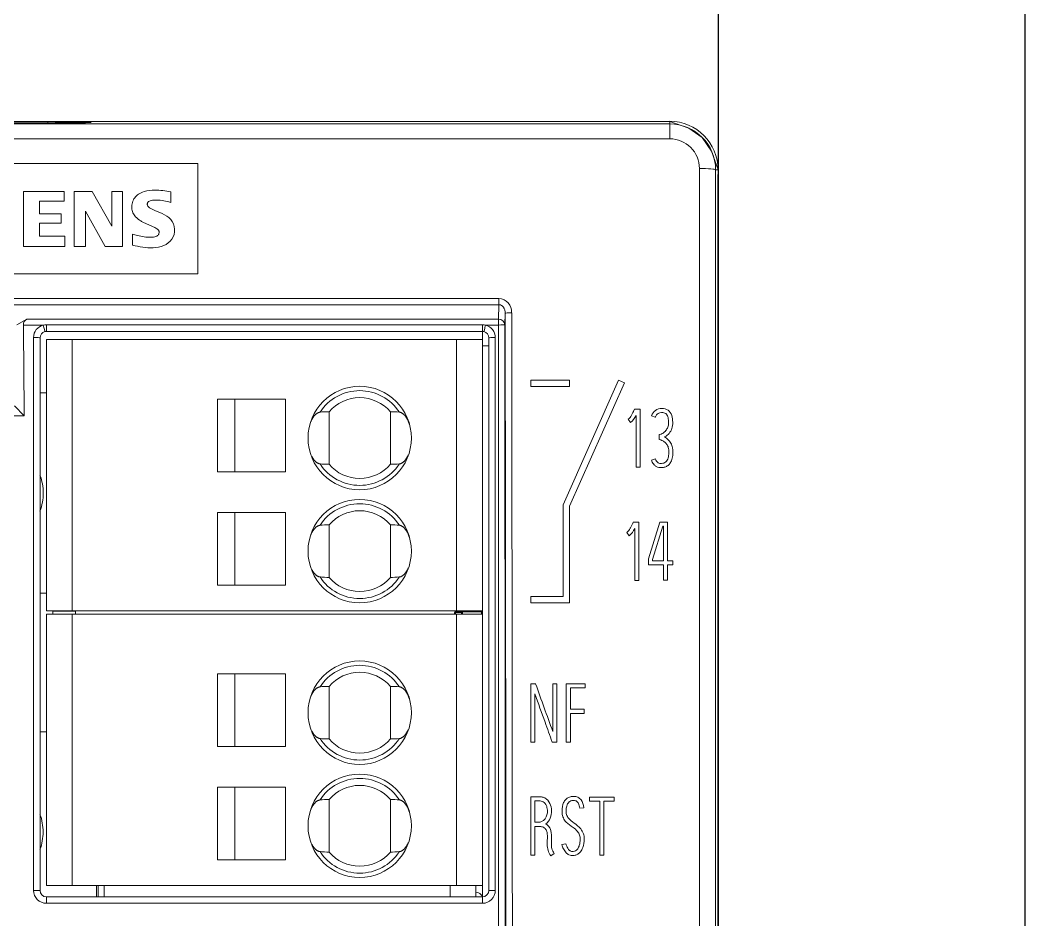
# Model space of a CAD drawing. Header units: millimetres. Extents: x 41350 to 54029, y 25852 to 34717.
# Drawn here: x 47242.28 to 47273.4, y 32970.82 to 32998.66 of the extents above; entities that cross this region are included whole.
import ezdxf

# ---------------------------------------------------------------- set-up
doc = ezdxf.new("R2010")
doc.units = ezdxf.units.MM
doc.set_wipeout_variables(frame=1)
doc.layers.add('! NO PLOT !', color=7, linetype='Continuous', true_color=0xff75dd, plot=False)
doc.layers.add('000-PI-Oprema', color=30, linetype='Continuous', lineweight=5)
doc.layers.add('002-PI-Kabelska kanalica', color=150, linetype='Continuous')

# ---------------------------------------------------------------- blocks, each defined once
blk = doc.blocks.new('*U417')
at = {"layer": '002-PI-Kabelska kanalica'}
blk.add_line((40, -100), (40, 1140), dxfattribs=at)
blk = doc.blocks.new('6EP4438-7EB00-3DX0')
at = {"layer": '000-PI-Oprema'}
for p, q in [((-21.003, 67.5), (21, 67.5)), ((20.794, 67.5), (-20.794, 67.5)), ((-8.297, 67.42), (21, 67.42)), ((2.729, 67.458), (-2.729, 67.458)), ((-1.741, 67.492), (1.741, 67.492)), ((1.741, 67.458), (1.741, 67.492)), ((1.991, 67.49), (1.968, 67.458)), ((1.991, 67.49), (2.978, 67.473)), ((3.082, 67.469), (3.081, 67.464)), ((21.002, 67.5), (20.794, 67.5)), ((21, 67.5), (21.592, 67.291)), ((21, 67.42), (21, 67.5)), ((21, 66.962), (21, 67.42)), ((21.592, 67.291), (22.004, 67.004)), ((21, 66.962), (-8.292, 66.962)), ((22.004, 67.004), (22.296, 66.581)), ((22.296, 66.581), (22.5, 66)), ((-6.392, 66.195), (6.391, 66.195)), ((6.391, 66.195), (6.391, 62.784)), ((21.921, -66.04), (21.921, 66.04)), ((22.5, 66), (22.421, 66)), ((22.5, 66), (22.5, -66)), ((22.5, -65.785), (22.5, 65.785)), ((0.988, 65.333), (0.988, 63.628)), ((2.251, 65.333), (0.988, 65.333)), ((2.251, 65.026), (2.251, 65.333)), ((2.558, 65.333), (2.558, 63.628)), ((3.112, 65.333), (2.558, 65.333)), ((3.726, 64.26), (3.112, 65.333)), ((3.726, 65.333), (3.726, 64.26)), ((4.055, 65.333), (3.726, 65.333)), ((4.055, 63.628), (4.055, 65.333)), ((5.548, 64.987), (5.548, 65.316)), ((1.484, 65.026), (2.251, 65.026)), ((1.484, 64.643), (1.484, 65.026)), ((2.156, 64.643), (1.484, 64.643)), ((2.156, 64.354), (2.156, 64.643)), ((2.904, 64.716), (3.518, 63.628)), ((2.904, 63.628), (2.904, 64.716)), ((1.484, 64.354), (2.156, 64.354)), ((1.484, 63.949), (1.484, 64.354)), ((4.709, 64.373), (5.052, 64.219)), ((2.273, 63.949), (1.484, 63.949)), ((2.273, 63.628), (2.273, 63.949)), ((4.362, 64.011), (4.362, 63.664)), ((0.988, 63.628), (2.273, 63.628)), ((2.558, 63.628), (2.904, 63.628)), ((3.518, 63.628), (4.055, 63.628)), ((6.391, 62.784), (-6.392, 62.784)), ((-8.186, 62.016), (15.709, 62.016)), ((15.709, 62.016), (15.709, 61.827)), ((15.709, 61.827), (-8.186, 61.827)), ((15.695, 61.38), (15.709, 61.827)), ((0.782, 61.204), (1.093, 61.38)), ((1.093, 61.38), (15.695, 61.38)), ((15.695, 61.38), (15.695, 61.197)), ((15.906, 61.562), (15.895, 61.207)), ((1.602, 61.197), (0.986, 61.197)), ((1.7, 61), (1.651, 60.994)), ((1.7, 61.203), (15.2, 61.203)), ((1.7, 61), (1.7, 61.203)), ((1.7, 61), (15.2, 61)), ((15.2, 61), (1.7, 61)), ((15.2, 61), (15.2, 61.203)), ((15.2, 60.75), (15.2, 61)), ((15.249, 60.994), (15.2, 61)), ((15.695, 61.197), (15.298, 61.197)), ((1.3, 43.701), (1.3, 60.809)), ((1.5, 60.8), (1.5, 43.7)), ((2.5, 60.75), (1.7, 60.75)), ((1.7, 60.75), (1.7, 52.35)), ((2.2, 60.75), (2.293, 60.75)), ((2.2, 60.75), (2.293, 60.75)), ((2.5, 60.75), (2.5, 52.35)), ((14.4, 60.75), (2.5, 60.75)), ((14.4, 60.75), (14.4, 52.35)), ((14.4, 60.75), (15.2, 60.75)), ((14.407, 60.75), (14.5, 60.75)), ((14.807, 60.75), (14.9, 60.75)), ((15.2, 52.35), (15.2, 60.75)), ((15.4, 43.7), (15.4, 60.8)), ((15.6, 60.809), (15.6, 43.701)), ((15.2, 60.55), (15.4, 60.55)), ((17.9, 59.495), (16.7, 59.495)), ((16.7, 59.495), (16.7, 59.295)), ((19.417, 59.495), (17.7, 55.637)), ((17.9, 59.295), (17.9, 59.495)), ((19.6, 59.413), (19.417, 59.495)), ((16.7, 59.295), (17.9, 59.295)), ((17.9, 55.595), (19.6, 59.413)), ((1.7, 59.095), (1.5, 59.095)), ((7, 56.65), (7, 58.9)), ((9.1, 58.9), (7, 58.9)), ((7, 58.9), (7.53, 58.9)), ((7.53, 58.9), (9.1, 58.9)), ((7.53, 58.9), (7.53, 56.65)), ((9.1, 58.9), (9.1, 56.65)), ((1.012, 58.39), (0.71, 58.695)), ((10.45, 56.888), (10.45, 58.512)), ((12.35, 58.512), (12.35, 56.888)), ((19.895, 58.56), (19.912, 58.597)), ((19.912, 58.597), (20.084, 58.597)), ((20.084, 58.597), (20.084, 56.795)), ((1.012, 58.39), (-5.31, 58.39)), ((19.785, 58.177), (19.713, 58.281)), ((19.957, 56.795), (19.957, 58.396)), ((20.555, 58.341), (20.438, 58.386)), ((20.674, 57.808), (20.722, 57.821)), ((20.674, 57.652), (20.674, 57.808)), ((20.722, 57.639), (20.674, 57.652)), ((20.849, 57.736), (20.836, 57.728)), ((20.836, 57.728), (20.849, 57.736)), ((20.436, 57.014), (20.557, 57.054)), ((9.1, 56.65), (7, 56.65)), ((20.084, 56.795), (19.957, 56.795)), ((7, 55.4), (7.53, 55.4)), ((7, 53.15), (7, 55.4)), ((9.1, 55.4), (7, 55.4)), ((7.53, 55.4), (7.53, 53.15)), ((7.53, 55.4), (9.1, 55.4)), ((9.1, 55.4), (9.1, 53.15)), ((17.7, 55.637), (17.7, 52.795)), ((17.9, 52.595), (17.9, 55.595)), ((19.855, 55.06), (19.872, 55.097)), ((19.872, 55.097), (20.044, 55.097)), ((20.044, 55.097), (20.044, 53.295)), ((20.34, 53.957), (20.692, 55.095)), ((20.692, 55.095), (20.936, 55.095)), ((20.936, 55.095), (20.936, 53.902)), ((10.45, 53.388), (10.45, 55.012)), ((12.35, 55.012), (12.35, 53.388)), ((19.745, 54.677), (19.673, 54.781)), ((19.917, 53.295), (19.917, 54.896)), ((20.786, 54.968), (20.467, 53.94)), ((20.808, 54.968), (20.786, 54.968)), ((20.808, 53.902), (20.808, 54.968)), ((20.34, 53.776), (20.34, 53.957)), ((20.467, 53.94), (20.467, 53.902)), ((20.467, 53.902), (20.808, 53.902)), ((20.936, 53.902), (21.1, 53.902)), ((21.1, 53.902), (21.1, 53.776)), ((20.809, 53.776), (20.34, 53.776)), ((20.809, 53.297), (20.809, 53.776)), ((20.936, 53.776), (20.936, 53.297)), ((21.1, 53.776), (20.936, 53.776)), ((20.044, 53.295), (19.917, 53.295)), ((20.936, 53.297), (20.809, 53.297)), ((9.1, 53.15), (7, 53.15)), ((1.7, 52.895), (1.5, 52.895)), ((1.7, 52.895), (1.5, 52.895)), ((17.7, 52.795), (16.7, 52.795)), ((16.7, 52.795), (16.7, 52.595)), ((16.7, 52.595), (17.9, 52.595)), ((2.5, 52.35), (1.7, 52.35)), ((1.7, 52.35), (2.5, 52.35)), ((1.9, 52.35), (1.9, 52.345)), ((1.9, 52.345), (1.9, 52.25)), ((2.6, 52.345), (1.9, 52.345)), ((2.6, 52.345), (1.9, 52.345)), ((2.2, 52.35), (3.2, 52.35)), ((2.2, 52.35), (3.2, 52.35)), ((2.5, 52.35), (14.4, 52.35)), ((14.4, 52.35), (2.5, 52.35)), ((2.6, 52.35), (2.6, 52.345)), ((2.6, 52.345), (2.6, 52.25)), ((5.298, 52.35), (3.798, 52.35)), ((5.298, 52.35), (3.798, 52.35)), ((5.674, 52.35), (4.174, 52.35)), ((8.05, 52.35), (9.05, 52.35)), ((13.5, 52.35), (14.5, 52.35)), ((13.5, 52.35), (14.5, 52.35)), ((13.9, 52.35), (14.9, 52.35)), ((14.34, 52.25), (14.34, 52.296)), ((14.34, 52.296), (14.37, 52.296)), ((14.37, 52.326), (14.55, 52.326)), ((14.37, 52.326), (14.37, 52.296)), ((14.55, 52.296), (14.37, 52.296)), ((14.37, 52.296), (14.37, 52.25)), ((14.4, 52.35), (15.2, 52.35)), ((15.2, 52.35), (14.4, 52.35)), ((14.55, 52.25), (14.55, 52.321)), ((14.55, 52.321), (14.58, 52.321)), ((14.58, 52.35), (14.58, 52.321)), ((15.17, 52.321), (14.58, 52.321)), ((14.58, 52.321), (14.58, 52.25)), ((15.17, 52.35), (15.17, 52.321)), ((15.17, 52.25), (15.17, 52.321)), ((15.2, 52.321), (15.17, 52.321)), ((15.2, 52.25), (15.2, 52.35)), ((2.5, 52.25), (1.7, 52.25)), ((1.7, 52.25), (1.7, 43.85)), ((2.2, 52.25), (2.307, 52.25)), ((2.2, 52.25), (2.293, 52.25)), ((2.5, 52.25), (2.5, 43.85)), ((14.4, 52.25), (2.5, 52.25)), ((14.4, 52.25), (14.4, 43.85)), ((14.4, 52.25), (15.2, 52.25)), ((14.407, 52.25), (14.5, 52.25)), ((14.772, 52.25), (14.9, 52.25)), ((15.2, 43.85), (15.2, 52.25)), ((7, 48.15), (7, 50.4)), ((9.1, 50.4), (7, 50.4)), ((7, 50.4), (7.53, 50.4)), ((7.53, 50.4), (9.1, 50.4)), ((7.53, 50.4), (7.53, 48.15)), ((9.1, 50.4), (9.1, 48.15)), ((10.45, 48.388), (10.45, 50.012)), ((12.35, 50.012), (12.35, 48.388)), ((16.7, 50.092), (16.85, 50.092)), ((16.7, 48.292), (16.7, 50.092)), ((17.38, 50.092), (17.507, 50.092)), ((17.38, 48.618), (17.38, 50.092)), ((17.507, 50.092), (17.507, 48.292)), ((17.798, 50.092), (18.383, 50.092)), ((17.798, 48.292), (17.798, 50.092)), ((17.925, 49.965), (17.925, 49.306)), ((18.383, 49.965), (17.925, 49.965)), ((18.383, 50.092), (18.383, 49.965)), ((16.827, 49.779), (16.827, 48.292)), ((17.925, 49.306), (18.356, 49.306)), ((17.925, 49.179), (17.925, 48.292)), ((18.356, 49.179), (17.925, 49.179)), ((18.356, 49.306), (18.356, 49.179)), ((1.7, 48.61), (1.5, 48.61)), ((16.827, 48.292), (16.7, 48.292)), ((17.507, 48.292), (17.362, 48.292)), ((17.925, 48.292), (17.798, 48.292)), ((9.1, 48.15), (7, 48.15)), ((7, 46.9), (7.53, 46.9)), ((7, 44.65), (7, 46.9)), ((9.1, 46.9), (7, 46.9)), ((7.53, 46.9), (7.53, 44.65)), ((7.53, 46.9), (9.1, 46.9)), ((9.1, 46.9), (9.1, 44.65)), ((10.45, 44.888), (10.45, 46.512)), ((12.35, 46.512), (12.35, 44.888)), ((16.7, 44.795), (16.7, 46.595)), ((16.827, 46.468), (16.827, 45.808)), ((18.52, 46.463), (18.52, 46.59)), ((18.52, 46.59), (19.285, 46.59)), ((18.834, 46.463), (18.52, 46.463)), ((18.834, 44.79), (18.834, 46.463)), ((18.961, 46.463), (18.961, 44.79)), ((19.285, 46.463), (18.961, 46.463)), ((19.285, 46.59), (19.285, 46.463)), ((18.336, 46.259), (18.212, 46.249)), ((16.827, 45.681), (16.827, 44.795)), ((17.664, 45.116), (17.788, 45.143)), ((17.422, 44.847), (17.318, 44.775)), ((9.1, 44.65), (7, 44.65)), ((16.827, 44.795), (16.7, 44.795)), ((18.961, 44.79), (18.834, 44.79)), ((2.5, 43.85), (1.7, 43.85)), ((1.7, 43.85), (2.5, 43.85)), ((2.2, 43.85), (3.2, 43.85)), ((2.2, 43.85), (3.2, 43.85)), ((2.5, 43.85), (14.4, 43.85)), ((14.4, 43.85), (2.5, 43.85)), ((3.25, 43.5), (3.25, 43.85)), ((3.3, 43.85), (3.3, 43.5)), ((3.483, 43.5), (3.483, 43.85)), ((5.298, 43.85), (3.798, 43.85)), ((5.298, 43.85), (3.798, 43.85)), ((5.674, 43.85), (4.174, 43.85)), ((8.05, 43.85), (9.05, 43.85)), ((13.5, 43.85), (14.5, 43.85)), ((13.5, 43.85), (14.5, 43.85)), ((13.9, 43.85), (14.9, 43.85)), ((14.2, 43.5), (14.2, 43.85)), ((14.4, 43.85), (15.2, 43.85)), ((15.2, 43.85), (14.4, 43.85)), ((14.997, 43.85), (14.997, 43.5)), ((14.997, 43.649), (15.077, 43.624)), ((15.2, 43.5), (15.2, 43.85)), ((1.7, 43.5), (15.2, 43.5)), ((1.7, 43.301), (1.7, 43.5)), ((15.2, 43.301), (1.7, 43.301)), ((15.2, 43.301), (15.2, 43.5))]:
    blk.add_line(p, q, dxfattribs=at)
for centre in [(11.4, 57.7), (11.4, 54.2), (11.4, 49.2), (11.4, 45.7)]:
    blk.add_circle(centre, 1.6, dxfattribs=at)
for centre, radius, start, end in [((1.757, 52.359), 15.133, 89.1137, 90.0577), ((2.819, 72.511), 5.054, 268.9777, 272.9784), ((2.993, 66.599), 0.874, 84.1964, 90.9759), ((20.999, 65.998), 1.422, 0.083, 89.9472), ((20.981, 65.991), 1.519, 0.3432, 89.1867), ((20.999, 66.04), 0.922, 0.0488, 89.9169), ((21.65, 65.972), 0.851, 351.2227, 1.8841), ((5.042, 62.981), 2.389, 77.773, 89.7644), ((15.686, 61.597), 0.42, 357.3728, 86.9821), ((1.195, 61.198), 0.209, 119.3548, 180.1251), ((-45766.805, -0.007), 45782.953, 359.9704511, 0.0770711), ((-2007.367, 41.035), 2008.454, 0.4951, 0.575184), ((1.7, 60.809), 0.4, 104.1592, 180.009), ((1.7, 60.8), 0.2, 104.142, 180), ((1.699, 60.421), 0.782, 89.9617, 97.1364), ((15.201, 60.421), 0.782, 82.8636, 90.0383), ((15.2, 60.8), 0.2, 0, 75.858), ((15.2, 60.809), 0.4, 359.991, 75.8408), ((11.4, 57.7), 1.6, 0, 180), ((11.4, 57.7), 1.466, 33.0928, 146.9072), ((11.4, 57.7), 1.25, 40.5358, 139.4642), ((19.074, 58.874), 0.878, 333.838, 339.0819), ((20.78, 58.271), 0.361, 128.0795, 161.4078), ((20.747, 58.285), 0.33, 89.1443, 125.0612), ((19.42, 58.634), 0.459, 309.7141, 330.1151), ((19.31, 58.726), 0.727, 310.8678, 332.9611), ((18.98, 58.923), 0.985, 328.3187, 333.7037), ((20.625, 58.148), 0.469, 298.5668, 340.5144), ((20.749, 57.098), 0.197, 192.8389, 236.0595), ((11.4, 57.7), 1.466, 213.0928, 326.9072), ((11.4, 57.7), 1.25, 220.5358, 319.4642), ((0, 55.995), 1.6, 0, 20.3648), ((0, 55.995), 1.6, 0, 20.3648), ((0, 55.995), 1.6, 339.6352, 0), ((11.4, 54.2), 1.6, 0, 180), ((11.4, 54.2), 1.466, 33.0928, 146.9072), ((11.4, 54.2), 1.25, 40.5358, 139.4642), ((19.38, 55.134), 0.459, 309.7141, 330.1151), ((19.322, 55.185), 0.662, 309.7725, 334.0564), ((18.939, 55.423), 0.985, 328.3187, 333.7037), ((19.034, 55.374), 0.878, 333.8379, 339.082), ((11.4, 54.2), 1.466, 213.0928, 326.9072), ((11.4, 54.2), 1.25, 220.5358, 319.4642), ((14.37, 52.296), 0.03, 90, 180), ((14.58, 52.321), 0.03, 100.7839, 180), ((15.17, 52.321), 0.03, 0, 79.2161), ((11.4, 49.2), 1.6, 0, 180), ((11.4, 49.2), 1.466, 33.0928, 146.9072), ((11.4, 49.2), 1.25, 40.5358, 139.4642), ((174.544, 105.986), 167.308, 199.5166, 200.05304), ((97.147, 78.188), 85.196, 199.47892, 200.10185), ((78.309, 70.618), 64.907, 199.54169, 200.11863), ((11.4, 49.2), 1.466, 213.0928, 326.9072), ((11.4, 49.2), 1.25, 220.5358, 319.4642), ((11.4, 45.7), 1.6, 0, 180), ((11.4, 45.7), 1.466, 33.0928, 146.9072), ((11.4, 45.7), 1.25, 40.5358, 139.4642), ((-0.005, 45.51), 1.6, 0, 19.8438), ((-0.005, 45.51), 1.6, 0, 19.8438), ((17.036, 45.503), 0.282, 17.164, 63.6723), ((18.412, 46.393), 0.714, 219.9302, 238.3516), ((-0.005, 45.51), 1.6, 340.1562, 0), ((16.82, 45.409), 0.517, 6.8831, 20.081), ((18.247, 45.245), 0.47, 192.5528, 211.0501), ((11.4, 45.7), 1.466, 213.0928, 326.9072), ((11.4, 45.7), 1.25, 220.5358, 319.4642), ((18.081, 45.145), 0.277, 211.0389, 229.761), ((1.7, 43.701), 0.4, 179.9865, 269.9865), ((1.7, 43.7), 0.2, 180, 270), ((15.025, 43.457), 0.175, 14.238, 72.7367), ((15.2, 43.701), 0.4, 270.0135, 0.0135), ((15.2, 43.7), 0.2, 270, 360)]:
    blk.add_arc(centre, radius, start, end, dxfattribs=at)
for centre, major_axis, ratio, start_param, end_param in [((21.921, 65.999), (0.5, 0), 0.082551, 0.017513, 1.570796), ((15.695, 61.207), (-0.2, 0.006), 0.865926, 3.176493, 4.738563), ((16.106, 61.562), (-0.2, 0), 0.076972, 4.712285, 6.26568), ((1.987, 0), (0, -799.8), 0.017455, 1.541269, 1.647844), ((1.602, 61.188), (0.049, -0.194), 0.011634, 0, 1.616938), ((15.298, 61.188), (0.049, 0.194), 0.011634, 1.524655, 3.141593), ((15.695, 61.207), (0.2, 0), 0.047567, 4.712349, 6.265712), ((8.288, 41), (0, 424.61), 0.017463, 4.712389, 4.759974), ((8.488, 41), (0, 424.81), 0.017455, 4.712389, 4.759974), ((1.3, 60.8), (0.2, 0), 0.046653, 0, 1.570796), ((15.6, 60.8), (0.2, 0), 0.046653, 1.570796, 3.141593), ((10.398, 57.7), (1.29, 0), 0.630164, 1.530623, 1.74718), ((12.402, 57.7), (1.29, 0), 0.630164, 1.394413, 1.61097), ((10.398, 57.7), (-1.29, 0), 0.630164, 1.394413, 1.61097), ((12.402, 57.7), (-1.29, 0), 0.630164, 1.530622, 1.747179), ((10.398, 54.2), (1.29, 0), 0.630164, 1.530623, 1.74718), ((12.402, 54.2), (1.29, 0), 0.630164, 1.394413, 1.61097), ((10.398, 54.2), (-1.29, 0), 0.630164, 1.394413, 1.61097), ((12.402, 54.2), (-1.29, 0), 0.630164, 1.530622, 1.747179), ((10.398, 49.2), (1.29, 0), 0.630164, 1.530623, 1.74718), ((12.402, 49.2), (1.29, 0), 0.630164, 1.394413, 1.61097), ((10.398, 49.2), (-1.29, 0), 0.630164, 1.394413, 1.61097), ((12.402, 49.2), (-1.29, 0), 0.630164, 1.530622, 1.747179), ((10.398, 45.7), (1.29, 0), 0.630164, 1.530623, 1.74718), ((12.402, 45.7), (1.29, 0), 0.630164, 1.394413, 1.61097), ((10.398, 45.7), (-1.29, 0), 0.630164, 1.394413, 1.61097), ((12.402, 45.7), (-1.29, 0), 0.630164, 1.530622, 1.747179), ((1.3, 43.7), (0.2, 0), 0.006362, 0, 1.570796), ((15.6, 43.7), (0.2, 0), 0.006362, 1.570796, 3.141593)]:
    blk.add_ellipse(centre, major_axis=major_axis, ratio=ratio, start_param=start_param, end_param=end_param, dxfattribs=at)
for points, knots in [([(22.421, 66), (22.421, 60.511), (22.421, 55.018), (22.421, 44.024), (22.421, 38.523), (22.421, 22.017), (22.421, 11.01), (22.421, -5.508), (22.421, -11.016), (22.421, -22.028), (22.421, -27.531), (22.421, -44.032), (22.421, -55.021), (22.421, -66)], [0, 0, 0, 0, 0.125, 0.125, 0.25, 0.25, 0.5, 0.5, 0.625, 0.625, 0.75, 0.75, 1, 1, 1, 1]), ([(5.052, 65.37), (4.941, 65.37), (4.829, 65.359), (4.723, 65.326), (4.662, 65.308), (4.603, 65.281), (4.55, 65.246), (4.506, 65.216), (4.465, 65.179), (4.433, 65.137), (4.401, 65.094), (4.376, 65.045), (4.362, 64.993), (4.346, 64.936), (4.34, 64.876), (4.345, 64.817), (4.348, 64.768), (4.359, 64.719), (4.379, 64.673), (4.398, 64.628), (4.426, 64.586), (4.459, 64.549), (4.506, 64.496), (4.564, 64.453), (4.625, 64.417), (4.652, 64.401), (4.68, 64.386), (4.709, 64.373)], [0, 0, 0, 0, 0.204453, 0.204453, 0.204453, 0.322183, 0.322183, 0.322183, 0.420386, 0.420386, 0.420386, 0.519461, 0.519461, 0.519461, 0.628831, 0.628831, 0.628831, 0.719927, 0.719927, 0.719927, 0.810963, 0.810963, 0.810963, 0.942233, 0.942233, 0.942233, 1, 1, 1, 1]), ([(4.975, 64.778), (4.944, 64.793), (4.914, 64.809), (4.888, 64.829), (4.874, 64.84), (4.86, 64.851), (4.849, 64.865), (4.841, 64.875), (4.833, 64.886), (4.829, 64.898), (4.825, 64.908), (4.822, 64.919), (4.822, 64.929), (4.821, 64.94), (4.823, 64.95), (4.825, 64.961), (4.828, 64.972), (4.834, 64.983), (4.841, 64.993), (4.847, 65.002), (4.855, 65.009), (4.864, 65.015), (4.878, 65.026), (4.896, 65.034), (4.913, 65.04), (4.96, 65.057), (5.01, 65.061), (5.06, 65.063), (5.205, 65.067), (5.354, 65.05), (5.492, 65.006), (5.511, 65), (5.529, 64.993), (5.548, 64.987)], [0, 0, 0, 0, 0.098206, 0.098206, 0.098206, 0.14875, 0.14875, 0.14875, 0.18706, 0.18706, 0.18706, 0.218013, 0.218013, 0.218013, 0.248693, 0.248693, 0.248693, 0.284027, 0.284027, 0.284027, 0.31457, 0.31457, 0.31457, 0.368267, 0.368267, 0.368267, 0.513674, 0.513674, 0.513674, 0.943268, 0.943268, 0.943268, 1, 1, 1, 1]), ([(4.362, 63.664), (4.575, 63.624), (4.788, 63.578), (5.226, 63.6), (5.458, 63.673), (5.707, 64.036), (5.692, 64.299), (5.401, 64.628), (5.176, 64.69), (4.975, 64.778)], [0, 0, 0, 0, 0.25, 0.25, 0.5, 0.5, 0.75, 0.75, 1, 1, 1, 1]), ([(5.052, 64.219), (5.074, 64.206), (5.096, 64.193), (5.117, 64.179), (5.132, 64.169), (5.146, 64.16), (5.159, 64.148), (5.166, 64.141), (5.172, 64.133), (5.176, 64.124), (5.182, 64.113), (5.184, 64.1), (5.186, 64.088), (5.188, 64.069), (5.188, 64.049), (5.183, 64.03), (5.179, 64.017), (5.174, 64.005), (5.167, 63.995), (5.159, 63.984), (5.15, 63.975), (5.14, 63.967), (5.124, 63.954), (5.106, 63.945), (5.087, 63.938), (5.041, 63.921), (4.991, 63.915), (4.942, 63.913), (4.8, 63.907), (4.657, 63.938), (4.519, 63.971), (4.466, 63.983), (4.414, 63.997), (4.362, 64.011)], [0, 0, 0, 0, 0.066844, 0.066844, 0.066844, 0.112254, 0.112254, 0.112254, 0.13843, 0.13843, 0.13843, 0.171024, 0.171024, 0.171024, 0.222843, 0.222843, 0.222843, 0.256956, 0.256956, 0.256956, 0.290957, 0.290957, 0.290957, 0.343934, 0.343934, 0.343934, 0.47405, 0.47405, 0.47405, 0.855731, 0.855731, 0.855731, 1, 1, 1, 1]), ([(15.906, 61.562), (15.905, 61.581), (15.904, 61.616), (15.892, 61.664), (15.877, 61.703), (15.855, 61.745), (15.819, 61.787), (15.766, 61.821), (15.727, 61.825), (15.709, 61.827)], [0, 0, 0, 0, 0.157316, 0.293167, 0.407652, 0.500948, 0.687564, 0.851342, 1, 1, 1, 1]), ([(10.172, 58.5), (10.165, 58.5), (10.158, 58.499), (10.144, 58.495), (10.138, 58.494), (10.124, 58.489), (10.117, 58.486), (10.104, 58.48), (10.097, 58.477), (10.084, 58.469), (10.078, 58.465), (10.065, 58.456), (10.059, 58.452), (10.046, 58.442), (10.04, 58.436), (10.028, 58.425), (10.022, 58.419), (10.004, 58.401), (9.993, 58.388), (9.971, 58.359), (9.961, 58.344), (9.941, 58.311), (9.931, 58.294), (9.913, 58.26), (9.905, 58.241), (9.893, 58.214), (9.89, 58.206), (9.886, 58.197)], [0, 0, 0, 0, 0.0311275, 0.0311275, 0.0623314, 0.0623314, 0.0936414, 0.0936414, 0.1250091, 0.1250091, 0.1563725, 0.1563725, 0.1876605, 0.1876605, 0.2188037, 0.2188037, 0.2499588, 0.2499588, 0.3125389, 0.3125389, 0.3752695, 0.3752695, 0.4377972, 0.4377972, 0.5000853, 0.5000853, 0.5279436, 0.5279436, 0.5279436, 0.5279436]), ([(12.945, 58.107), (12.939, 58.126), (12.933, 58.146), (12.919, 58.184), (12.911, 58.204), (12.895, 58.241), (12.887, 58.26), (12.869, 58.294), (12.859, 58.311), (12.839, 58.344), (12.829, 58.359), (12.807, 58.388), (12.796, 58.401), (12.778, 58.419), (12.772, 58.425), (12.76, 58.436), (12.754, 58.442), (12.742, 58.452), (12.735, 58.456), (12.722, 58.465), (12.716, 58.469), (12.703, 58.477), (12.696, 58.48), (12.683, 58.486), (12.676, 58.489), (12.662, 58.494), (12.656, 58.495), (12.642, 58.499), (12.635, 58.5), (12.628, 58.5)], [0.3783798, 0.3783798, 0.3783798, 0.3783798, 0.4373446, 0.4373446, 0.4999147, 0.4999147, 0.5622028, 0.5622028, 0.6247305, 0.6247305, 0.6874611, 0.6874611, 0.7500412, 0.7500412, 0.7811963, 0.7811963, 0.8123395, 0.8123395, 0.8436275, 0.8436275, 0.8749909, 0.8749909, 0.9063586, 0.9063586, 0.9376686, 0.9376686, 0.9688725, 0.9688725, 1, 1, 1, 1]), ([(20.752, 58.615), (20.821, 58.615), (20.891, 58.601), (21.005, 58.524), (21.043, 58.462), (21.084, 58.331), (21.091, 58.262), (21.094, 58.125), (21.091, 58.056), (21.066, 57.991)], [0, 0, 0, 0, 0.25, 0.25, 0.5, 0.5, 0.75, 0.75, 1, 1, 1, 1]), ([(20.722, 57.821), (20.727, 57.821), (20.733, 57.822), (20.738, 57.824), (20.758, 57.83), (20.777, 57.84), (20.794, 57.852), (20.827, 57.872), (20.856, 57.899), (20.88, 57.929), (20.906, 57.961), (20.928, 57.998), (20.943, 58.036), (20.96, 58.078), (20.966, 58.125), (20.966, 58.17), (20.966, 58.224), (20.962, 58.277), (20.95, 58.329), (20.945, 58.351), (20.938, 58.372), (20.928, 58.392), (20.92, 58.409), (20.91, 58.425), (20.898, 58.438), (20.885, 58.451), (20.869, 58.461), (20.853, 58.469), (20.832, 58.478), (20.81, 58.484), (20.788, 58.486), (20.758, 58.49), (20.726, 58.489), (20.696, 58.481), (20.676, 58.476), (20.657, 58.468), (20.64, 58.457), (20.623, 58.445), (20.608, 58.431), (20.596, 58.415), (20.578, 58.393), (20.565, 58.367), (20.555, 58.341)], [0, 0, 0, 0, 0.013919, 0.013919, 0.013919, 0.068, 0.068, 0.068, 0.168155, 0.168155, 0.168155, 0.275064, 0.275064, 0.275064, 0.394197, 0.394197, 0.394197, 0.532317, 0.532317, 0.532317, 0.589951, 0.589951, 0.589951, 0.637057, 0.637057, 0.637057, 0.684594, 0.684594, 0.684594, 0.742125, 0.742125, 0.742125, 0.822203, 0.822203, 0.822203, 0.874607, 0.874607, 0.874607, 0.9269, 0.9269, 0.9269, 1, 1, 1, 1]), ([(20.836, 57.728), (20.879, 57.71), (20.919, 57.681), (20.952, 57.648), (20.984, 57.618), (21.011, 57.582), (21.033, 57.544), (21.059, 57.498), (21.08, 57.448), (21.09, 57.396), (21.105, 57.32), (21.102, 57.241), (21.093, 57.164), (21.087, 57.105), (21.074, 57.046), (21.051, 56.991), (21.036, 56.956), (21.016, 56.922), (20.991, 56.893), (20.966, 56.863), (20.935, 56.838), (20.9, 56.821), (20.871, 56.806), (20.838, 56.796), (20.805, 56.791), (20.758, 56.783), (20.708, 56.782), (20.661, 56.792), (20.634, 56.797), (20.606, 56.806), (20.581, 56.82), (20.557, 56.834), (20.535, 56.854), (20.516, 56.875), (20.488, 56.906), (20.465, 56.943), (20.448, 56.981), (20.444, 56.992), (20.439, 57.003), (20.436, 57.014)], [0, 0, 0, 0, 0.085761, 0.085761, 0.085761, 0.165671, 0.165671, 0.165671, 0.26205, 0.26205, 0.26205, 0.40347, 0.40347, 0.40347, 0.511547, 0.511547, 0.511547, 0.581354, 0.581354, 0.581354, 0.652135, 0.652135, 0.652135, 0.712194, 0.712194, 0.712194, 0.799571, 0.799571, 0.799571, 0.850859, 0.850859, 0.850859, 0.902415, 0.902415, 0.902415, 0.978931, 0.978931, 0.978931, 1, 1, 1, 1]), ([(20.639, 56.934), (20.655, 56.925), (20.673, 56.918), (20.692, 56.915), (20.724, 56.91), (20.759, 56.911), (20.791, 56.917), (20.812, 56.922), (20.833, 56.929), (20.851, 56.94), (20.87, 56.95), (20.887, 56.965), (20.9, 56.982), (20.917, 57.002), (20.929, 57.026), (20.939, 57.05), (20.957, 57.097), (20.965, 57.147), (20.969, 57.197), (20.975, 57.258), (20.977, 57.321), (20.964, 57.381), (20.957, 57.418), (20.941, 57.454), (20.921, 57.486), (20.901, 57.518), (20.877, 57.548), (20.847, 57.571), (20.822, 57.592), (20.794, 57.611), (20.764, 57.623)], [0, 0, 0, 0, 0.054674, 0.054674, 0.054674, 0.152475, 0.152475, 0.152475, 0.214934, 0.214934, 0.214934, 0.27788, 0.27788, 0.27788, 0.354639, 0.354639, 0.354639, 0.501816, 0.501816, 0.501816, 0.683335, 0.683335, 0.683335, 0.794622, 0.794622, 0.794622, 0.905118, 0.905118, 0.905118, 1, 1, 1, 1]), ([(20.764, 57.623), (20.757, 57.626), (20.75, 57.628), (20.743, 57.631), (20.74, 57.633), (20.736, 57.634), (20.733, 57.635), (20.729, 57.637), (20.726, 57.639), (20.722, 57.639)], [0, 0, 0, 0, 0.499724, 0.499724, 0.499724, 0.749662, 0.749662, 0.749662, 1, 1, 1, 1]), ([(10.172, 56.9), (10.165, 56.9), (10.158, 56.902), (10.144, 56.905), (10.138, 56.907), (10.124, 56.911), (10.117, 56.914), (10.104, 56.92), (10.097, 56.923), (10.084, 56.931), (10.078, 56.935), (10.065, 56.944), (10.059, 56.948), (10.046, 56.958), (10.04, 56.964), (10.028, 56.975), (10.022, 56.981), (10.004, 56.999), (9.993, 57.013), (9.971, 57.041), (9.961, 57.057), (9.941, 57.089), (9.931, 57.106), (9.922, 57.125), (9.921, 57.126), (9.92, 57.127)], [0, 0, 0, 0, 0.0311275, 0.0311275, 0.0623314, 0.0623314, 0.0936414, 0.0936414, 0.1250091, 0.1250091, 0.1563725, 0.1563725, 0.1876605, 0.1876605, 0.2188037, 0.2188037, 0.2499588, 0.2499588, 0.3125389, 0.3125389, 0.3752695, 0.3752695, 0.4377972, 0.4377972, 0.442762, 0.442762, 0.442762, 0.442762]), ([(12.906, 57.184), (12.905, 57.182), (12.904, 57.18), (12.895, 57.159), (12.887, 57.141), (12.869, 57.106), (12.859, 57.089), (12.839, 57.057), (12.829, 57.041), (12.807, 57.013), (12.796, 56.999), (12.778, 56.981), (12.772, 56.975), (12.76, 56.964), (12.754, 56.958), (12.742, 56.948), (12.735, 56.944), (12.722, 56.935), (12.716, 56.931), (12.703, 56.923), (12.696, 56.92), (12.683, 56.914), (12.676, 56.911), (12.662, 56.907), (12.656, 56.905), (12.642, 56.902), (12.635, 56.9), (12.628, 56.9)], [0.4930891, 0.4930891, 0.4930891, 0.4930891, 0.4999147, 0.4999147, 0.5622028, 0.5622028, 0.6247305, 0.6247305, 0.6874611, 0.6874611, 0.7500412, 0.7500412, 0.7811963, 0.7811963, 0.8123395, 0.8123395, 0.8436275, 0.8436275, 0.8749909, 0.8749909, 0.9063586, 0.9063586, 0.9376686, 0.9376686, 0.9688725, 0.9688725, 1, 1, 1, 1]), ([(10.172, 55), (10.165, 55), (10.158, 54.999), (10.144, 54.995), (10.138, 54.994), (10.124, 54.989), (10.117, 54.986), (10.104, 54.98), (10.097, 54.977), (10.084, 54.969), (10.078, 54.965), (10.065, 54.956), (10.059, 54.952), (10.046, 54.942), (10.04, 54.936), (10.028, 54.925), (10.022, 54.919), (10.004, 54.901), (9.993, 54.888), (9.971, 54.859), (9.961, 54.844), (9.941, 54.811), (9.931, 54.794), (9.913, 54.76), (9.905, 54.741), (9.893, 54.714), (9.89, 54.706), (9.886, 54.697)], [0, 0, 0, 0, 0.0311275, 0.0311275, 0.0623314, 0.0623314, 0.0936414, 0.0936414, 0.1250091, 0.1250091, 0.1563725, 0.1563725, 0.1876605, 0.1876605, 0.2188037, 0.2188037, 0.2499588, 0.2499588, 0.3125389, 0.3125389, 0.3752695, 0.3752695, 0.4377972, 0.4377972, 0.5000853, 0.5000853, 0.5279436, 0.5279436, 0.5279436, 0.5279436]), ([(12.945, 54.607), (12.939, 54.626), (12.933, 54.646), (12.919, 54.684), (12.911, 54.704), (12.895, 54.741), (12.887, 54.76), (12.869, 54.794), (12.859, 54.811), (12.839, 54.844), (12.829, 54.859), (12.807, 54.888), (12.796, 54.901), (12.778, 54.919), (12.772, 54.925), (12.76, 54.936), (12.754, 54.942), (12.742, 54.952), (12.735, 54.956), (12.722, 54.965), (12.716, 54.969), (12.703, 54.977), (12.696, 54.98), (12.683, 54.986), (12.676, 54.989), (12.662, 54.994), (12.656, 54.995), (12.642, 54.999), (12.635, 55), (12.628, 55)], [0.3783798, 0.3783798, 0.3783798, 0.3783798, 0.4373446, 0.4373446, 0.4999147, 0.4999147, 0.5622028, 0.5622028, 0.6247305, 0.6247305, 0.6874611, 0.6874611, 0.7500412, 0.7500412, 0.7811963, 0.7811963, 0.8123395, 0.8123395, 0.8436275, 0.8436275, 0.8749909, 0.8749909, 0.9063586, 0.9063586, 0.9376686, 0.9376686, 0.9688725, 0.9688725, 1, 1, 1, 1]), ([(10.172, 53.4), (10.165, 53.4), (10.158, 53.402), (10.144, 53.405), (10.138, 53.407), (10.124, 53.411), (10.117, 53.414), (10.104, 53.42), (10.097, 53.423), (10.084, 53.431), (10.078, 53.435), (10.065, 53.444), (10.059, 53.448), (10.046, 53.458), (10.04, 53.464), (10.028, 53.475), (10.022, 53.481), (10.004, 53.499), (9.993, 53.513), (9.971, 53.541), (9.961, 53.557), (9.941, 53.589), (9.931, 53.606), (9.922, 53.625), (9.921, 53.626), (9.92, 53.627)], [0, 0, 0, 0, 0.0311275, 0.0311275, 0.0623314, 0.0623314, 0.0936414, 0.0936414, 0.1250091, 0.1250091, 0.1563725, 0.1563725, 0.1876605, 0.1876605, 0.2188037, 0.2188037, 0.2499588, 0.2499588, 0.3125389, 0.3125389, 0.3752695, 0.3752695, 0.4377972, 0.4377972, 0.442762, 0.442762, 0.442762, 0.442762]), ([(12.906, 53.684), (12.905, 53.682), (12.904, 53.68), (12.895, 53.659), (12.887, 53.641), (12.869, 53.606), (12.859, 53.589), (12.839, 53.557), (12.829, 53.541), (12.807, 53.513), (12.796, 53.499), (12.778, 53.481), (12.772, 53.475), (12.76, 53.464), (12.754, 53.458), (12.742, 53.448), (12.735, 53.444), (12.722, 53.435), (12.716, 53.431), (12.703, 53.423), (12.696, 53.42), (12.683, 53.414), (12.676, 53.411), (12.662, 53.407), (12.656, 53.405), (12.642, 53.402), (12.635, 53.4), (12.628, 53.4)], [0.4930891, 0.4930891, 0.4930891, 0.4930891, 0.4999147, 0.4999147, 0.5622028, 0.5622028, 0.6247305, 0.6247305, 0.6874611, 0.6874611, 0.7500412, 0.7500412, 0.7811963, 0.7811963, 0.8123395, 0.8123395, 0.8436275, 0.8436275, 0.8749909, 0.8749909, 0.9063586, 0.9063586, 0.9376686, 0.9376686, 0.9688725, 0.9688725, 1, 1, 1, 1]), ([(10.172, 50), (10.165, 50), (10.158, 49.999), (10.144, 49.995), (10.138, 49.994), (10.124, 49.989), (10.117, 49.986), (10.104, 49.98), (10.097, 49.977), (10.084, 49.969), (10.078, 49.965), (10.065, 49.956), (10.059, 49.952), (10.046, 49.942), (10.04, 49.936), (10.028, 49.925), (10.022, 49.919), (10.004, 49.901), (9.993, 49.888), (9.971, 49.859), (9.961, 49.844), (9.941, 49.811), (9.931, 49.794), (9.913, 49.76), (9.905, 49.741), (9.893, 49.714), (9.89, 49.706), (9.886, 49.697)], [0, 0, 0, 0, 0.0311275, 0.0311275, 0.0623314, 0.0623314, 0.0936414, 0.0936414, 0.1250091, 0.1250091, 0.1563725, 0.1563725, 0.1876605, 0.1876605, 0.2188037, 0.2188037, 0.2499588, 0.2499588, 0.3125389, 0.3125389, 0.3752695, 0.3752695, 0.4377972, 0.4377972, 0.5000853, 0.5000853, 0.5279436, 0.5279436, 0.5279436, 0.5279436]), ([(12.945, 49.607), (12.939, 49.626), (12.933, 49.646), (12.919, 49.684), (12.911, 49.704), (12.895, 49.741), (12.887, 49.76), (12.869, 49.794), (12.859, 49.811), (12.839, 49.844), (12.829, 49.859), (12.807, 49.888), (12.796, 49.901), (12.778, 49.919), (12.772, 49.925), (12.76, 49.936), (12.754, 49.942), (12.742, 49.952), (12.735, 49.956), (12.722, 49.965), (12.716, 49.969), (12.703, 49.977), (12.696, 49.98), (12.683, 49.986), (12.676, 49.989), (12.662, 49.994), (12.656, 49.995), (12.642, 49.999), (12.635, 50), (12.628, 50)], [0.3783798, 0.3783798, 0.3783798, 0.3783798, 0.4373446, 0.4373446, 0.4999147, 0.4999147, 0.5622028, 0.5622028, 0.6247305, 0.6247305, 0.6874611, 0.6874611, 0.7500412, 0.7500412, 0.7811963, 0.7811963, 0.8123395, 0.8123395, 0.8436275, 0.8436275, 0.8749909, 0.8749909, 0.9063586, 0.9063586, 0.9376686, 0.9376686, 0.9688725, 0.9688725, 1, 1, 1, 1]), ([(10.172, 48.4), (10.165, 48.4), (10.158, 48.402), (10.144, 48.405), (10.138, 48.407), (10.124, 48.411), (10.117, 48.414), (10.104, 48.42), (10.097, 48.423), (10.084, 48.431), (10.078, 48.435), (10.065, 48.444), (10.059, 48.448), (10.046, 48.458), (10.04, 48.464), (10.028, 48.475), (10.022, 48.481), (10.004, 48.499), (9.993, 48.513), (9.971, 48.541), (9.961, 48.557), (9.941, 48.589), (9.931, 48.606), (9.922, 48.625), (9.921, 48.626), (9.92, 48.627)], [0, 0, 0, 0, 0.0311275, 0.0311275, 0.0623314, 0.0623314, 0.0936414, 0.0936414, 0.1250091, 0.1250091, 0.1563725, 0.1563725, 0.1876605, 0.1876605, 0.2188037, 0.2188037, 0.2499588, 0.2499588, 0.3125389, 0.3125389, 0.3752695, 0.3752695, 0.4377972, 0.4377972, 0.442762, 0.442762, 0.442762, 0.442762]), ([(12.906, 48.684), (12.905, 48.682), (12.904, 48.68), (12.895, 48.659), (12.887, 48.641), (12.869, 48.606), (12.859, 48.589), (12.839, 48.557), (12.829, 48.541), (12.807, 48.513), (12.796, 48.499), (12.778, 48.481), (12.772, 48.475), (12.76, 48.464), (12.754, 48.458), (12.742, 48.448), (12.735, 48.444), (12.722, 48.435), (12.716, 48.431), (12.703, 48.423), (12.696, 48.42), (12.683, 48.414), (12.676, 48.411), (12.662, 48.407), (12.656, 48.405), (12.642, 48.402), (12.635, 48.4), (12.628, 48.4)], [0.4930891, 0.4930891, 0.4930891, 0.4930891, 0.4999147, 0.4999147, 0.5622028, 0.5622028, 0.6247305, 0.6247305, 0.6874611, 0.6874611, 0.7500412, 0.7500412, 0.7811963, 0.7811963, 0.8123395, 0.8123395, 0.8436275, 0.8436275, 0.8749909, 0.8749909, 0.9063586, 0.9063586, 0.9376686, 0.9376686, 0.9688725, 0.9688725, 1, 1, 1, 1]), ([(10.172, 46.5), (10.165, 46.5), (10.158, 46.499), (10.144, 46.495), (10.138, 46.494), (10.124, 46.489), (10.117, 46.486), (10.104, 46.48), (10.097, 46.477), (10.084, 46.469), (10.078, 46.465), (10.065, 46.456), (10.059, 46.452), (10.046, 46.442), (10.04, 46.436), (10.028, 46.425), (10.022, 46.419), (10.004, 46.401), (9.993, 46.388), (9.971, 46.359), (9.961, 46.344), (9.941, 46.311), (9.931, 46.294), (9.913, 46.26), (9.905, 46.241), (9.893, 46.214), (9.89, 46.206), (9.886, 46.197)], [0, 0, 0, 0, 0.0311275, 0.0311275, 0.0623314, 0.0623314, 0.0936414, 0.0936414, 0.1250091, 0.1250091, 0.1563725, 0.1563725, 0.1876605, 0.1876605, 0.2188037, 0.2188037, 0.2499588, 0.2499588, 0.3125389, 0.3125389, 0.3752695, 0.3752695, 0.4377972, 0.4377972, 0.5000853, 0.5000853, 0.5279436, 0.5279436, 0.5279436, 0.5279436]), ([(12.945, 46.107), (12.939, 46.126), (12.933, 46.146), (12.919, 46.184), (12.911, 46.204), (12.895, 46.241), (12.887, 46.26), (12.869, 46.294), (12.859, 46.311), (12.839, 46.344), (12.829, 46.359), (12.807, 46.388), (12.796, 46.401), (12.778, 46.419), (12.772, 46.425), (12.76, 46.436), (12.754, 46.442), (12.742, 46.452), (12.735, 46.456), (12.722, 46.465), (12.716, 46.469), (12.703, 46.477), (12.696, 46.48), (12.683, 46.486), (12.676, 46.489), (12.662, 46.494), (12.656, 46.495), (12.642, 46.499), (12.635, 46.5), (12.628, 46.5)], [0.3783798, 0.3783798, 0.3783798, 0.3783798, 0.4373446, 0.4373446, 0.4999147, 0.4999147, 0.5622028, 0.5622028, 0.6247305, 0.6247305, 0.6874611, 0.6874611, 0.7500412, 0.7500412, 0.7811963, 0.7811963, 0.8123395, 0.8123395, 0.8436275, 0.8436275, 0.8749909, 0.8749909, 0.9063586, 0.9063586, 0.9376686, 0.9376686, 0.9688725, 0.9688725, 1, 1, 1, 1]), ([(16.7, 46.595), (16.773, 46.595), (16.846, 46.595), (16.955, 46.595), (16.992, 46.597), (17.064, 46.589), (17.1, 46.578), (17.132, 46.56)], [0, 0, 0, 0, 0.5, 0.5, 0.75, 0.75, 1, 1, 1, 1]), ([(16.827, 45.808), (16.873, 45.808), (16.92, 45.805), (16.966, 45.812), (16.996, 45.816), (17.026, 45.827), (17.053, 45.841), (17.079, 45.856), (17.104, 45.875), (17.125, 45.897), (17.146, 45.92), (17.164, 45.947), (17.177, 45.976), (17.195, 46.015), (17.206, 46.058), (17.211, 46.101), (17.216, 46.157), (17.213, 46.215), (17.199, 46.269), (17.191, 46.302), (17.178, 46.334), (17.161, 46.363), (17.147, 46.385), (17.13, 46.406), (17.11, 46.423), (17.094, 46.437), (17.075, 46.448), (17.055, 46.456), (17.034, 46.464), (17.012, 46.468), (16.991, 46.468), (16.936, 46.468), (16.881, 46.468), (16.827, 46.468)], [0, 0, 0, 0, 0.116727, 0.116727, 0.116727, 0.193905, 0.193905, 0.193905, 0.270867, 0.270867, 0.270867, 0.351141, 0.351141, 0.351141, 0.460969, 0.460969, 0.460969, 0.603964, 0.603964, 0.603964, 0.688999, 0.688999, 0.688999, 0.755255, 0.755255, 0.755255, 0.809584, 0.809584, 0.809584, 0.864376, 0.864376, 0.864376, 1, 1, 1, 1]), ([(17.132, 46.56), (17.201, 46.523), (17.253, 46.462), (17.322, 46.321), (17.338, 46.244), (17.342, 46.089), (17.331, 46.011), (17.271, 45.868), (17.222, 45.805), (17.161, 45.756)], [0, 0, 0, 0, 0.25, 0.25, 0.5, 0.5, 0.75, 0.75, 1, 1, 1, 1]), ([(17.903, 44.934), (17.913, 44.925), (17.925, 44.918), (17.938, 44.913), (17.951, 44.908), (17.964, 44.905), (17.978, 44.905), (18.002, 44.903), (18.026, 44.906), (18.049, 44.913), (18.072, 44.919), (18.093, 44.931), (18.111, 44.945), (18.127, 44.958), (18.141, 44.973), (18.153, 44.99), (18.174, 45.021), (18.19, 45.056), (18.201, 45.092), (18.22, 45.153), (18.227, 45.218), (18.226, 45.282), (18.226, 45.324), (18.222, 45.368), (18.209, 45.409), (18.196, 45.45), (18.173, 45.489), (18.146, 45.523), (18.108, 45.572), (18.06, 45.613), (18.009, 45.65), (17.936, 45.703), (17.855, 45.75), (17.793, 45.816), (17.758, 45.853), (17.729, 45.896), (17.707, 45.942), (17.684, 45.988), (17.673, 46.04), (17.669, 46.091), (17.661, 46.182), (17.668, 46.276), (17.695, 46.363), (17.706, 46.4), (17.723, 46.437), (17.744, 46.469), (17.766, 46.502), (17.795, 46.532), (17.828, 46.554), (17.857, 46.574), (17.89, 46.589), (17.924, 46.597), (17.958, 46.606), (17.993, 46.61), (18.027, 46.61)], [0, 0, 0, 0, 0.017379, 0.017379, 0.017379, 0.034716, 0.034716, 0.034716, 0.065109, 0.065109, 0.065109, 0.095041, 0.095041, 0.095041, 0.120891, 0.120891, 0.120891, 0.168968, 0.168968, 0.168968, 0.250623, 0.250623, 0.250623, 0.305561, 0.305561, 0.305561, 0.36149, 0.36149, 0.36149, 0.441873, 0.441873, 0.441873, 0.55865, 0.55865, 0.55865, 0.623918, 0.623918, 0.623918, 0.690567, 0.690567, 0.690567, 0.808748, 0.808748, 0.808748, 0.859175, 0.859175, 0.859175, 0.910249, 0.910249, 0.910249, 0.955673, 0.955673, 0.955673, 1, 1, 1, 1]), ([(18.212, 46.249), (18.207, 46.296), (18.198, 46.345), (18.177, 46.388), (18.169, 46.404), (18.159, 46.42), (18.147, 46.434), (18.134, 46.447), (18.119, 46.459), (18.102, 46.467), (18.087, 46.474), (18.071, 46.479), (18.055, 46.481), (18.028, 46.485), (17.999, 46.483), (17.972, 46.478), (17.951, 46.474), (17.93, 46.467), (17.911, 46.456), (17.892, 46.445), (17.874, 46.431), (17.861, 46.414), (17.844, 46.393), (17.832, 46.37), (17.823, 46.345), (17.806, 46.301), (17.799, 46.253), (17.795, 46.206), (17.791, 46.152), (17.791, 46.096), (17.807, 46.044), (17.819, 46.004), (17.839, 45.967), (17.864, 45.935)], [0, 0, 0, 0, 0.140795, 0.140795, 0.140795, 0.194344, 0.194344, 0.194344, 0.248687, 0.248687, 0.248687, 0.296513, 0.296513, 0.296513, 0.376725, 0.376725, 0.376725, 0.440428, 0.440428, 0.440428, 0.504834, 0.504834, 0.504834, 0.580984, 0.580984, 0.580984, 0.719853, 0.719853, 0.719853, 0.880132, 0.880132, 0.880132, 1, 1, 1, 1]), ([(18.027, 46.61), (18.071, 46.61), (18.115, 46.602), (18.194, 46.565), (18.229, 46.537), (18.31, 46.436), (18.33, 46.346), (18.336, 46.259)], [0, 0, 0, 0, 0.25, 0.25, 0.5, 0.5, 1, 1, 1, 1]), ([(18.037, 45.786), (18.113, 45.733), (18.188, 45.674), (18.245, 45.601), (18.28, 45.557), (18.308, 45.508), (18.326, 45.455), (18.345, 45.402), (18.353, 45.346), (18.353, 45.29), (18.355, 45.2), (18.34, 45.108), (18.307, 45.024), (18.29, 44.979), (18.267, 44.936), (18.236, 44.898), (18.213, 44.87), (18.186, 44.843), (18.155, 44.823), (18.13, 44.806), (18.102, 44.794), (18.072, 44.787), (18.034, 44.778), (17.993, 44.775), (17.953, 44.779), (17.927, 44.783), (17.902, 44.79), (17.879, 44.802), (17.847, 44.818), (17.82, 44.84), (17.795, 44.865), (17.76, 44.9), (17.732, 44.942), (17.71, 44.986), (17.69, 45.027), (17.674, 45.071), (17.664, 45.116)], [0, 0, 0, 0, 0.153547, 0.153547, 0.153547, 0.245763, 0.245763, 0.245763, 0.338284, 0.338284, 0.338284, 0.487906, 0.487906, 0.487906, 0.567696, 0.567696, 0.567696, 0.628113, 0.628113, 0.628113, 0.67765, 0.67765, 0.67765, 0.743213, 0.743213, 0.743213, 0.785911, 0.785911, 0.785911, 0.843304, 0.843304, 0.843304, 0.924643, 0.924643, 0.924643, 1, 1, 1, 1]), ([(17.203, 45.49), (17.196, 45.529), (17.183, 45.566), (17.135, 45.629), (17.1, 45.652), (17.025, 45.677), (16.985, 45.681), (16.906, 45.682), (16.867, 45.681), (16.827, 45.681)], [0, 0, 0, 0, 0.25, 0.25, 0.5, 0.5, 0.75, 0.75, 1, 1, 1, 1]), ([(17.318, 44.775), (17.283, 44.827), (17.255, 44.881), (17.217, 44.998), (17.208, 45.06), (17.204, 45.182), (17.21, 45.244), (17.214, 45.367), (17.213, 45.428), (17.203, 45.49)], [0, 0, 0, 0, 0.25, 0.25, 0.5, 0.5, 0.75, 0.75, 1, 1, 1, 1]), ([(17.333, 45.471), (17.339, 45.418), (17.341, 45.364), (17.339, 45.258), (17.335, 45.204), (17.335, 45.098), (17.339, 45.045), (17.365, 44.941), (17.391, 44.892), (17.422, 44.847)], [0, 0, 0, 0, 0.25, 0.25, 0.5, 0.5, 0.75, 0.75, 1, 1, 1, 1]), ([(10.172, 44.9), (10.165, 44.9), (10.158, 44.902), (10.144, 44.905), (10.138, 44.907), (10.124, 44.911), (10.117, 44.914), (10.104, 44.92), (10.097, 44.923), (10.084, 44.931), (10.078, 44.935), (10.065, 44.944), (10.059, 44.948), (10.046, 44.958), (10.04, 44.964), (10.028, 44.975), (10.022, 44.981), (10.004, 44.999), (9.993, 45.013), (9.971, 45.041), (9.961, 45.057), (9.941, 45.089), (9.931, 45.106), (9.922, 45.125), (9.921, 45.126), (9.92, 45.127)], [0, 0, 0, 0, 0.0311275, 0.0311275, 0.0623314, 0.0623314, 0.0936414, 0.0936414, 0.1250091, 0.1250091, 0.1563725, 0.1563725, 0.1876605, 0.1876605, 0.2188037, 0.2188037, 0.2499588, 0.2499588, 0.3125389, 0.3125389, 0.3752695, 0.3752695, 0.4377972, 0.4377972, 0.442762, 0.442762, 0.442762, 0.442762]), ([(12.906, 45.184), (12.905, 45.182), (12.904, 45.18), (12.895, 45.159), (12.887, 45.141), (12.869, 45.106), (12.859, 45.089), (12.839, 45.057), (12.829, 45.041), (12.807, 45.013), (12.796, 44.999), (12.778, 44.981), (12.772, 44.975), (12.76, 44.964), (12.754, 44.958), (12.742, 44.948), (12.735, 44.944), (12.722, 44.935), (12.716, 44.931), (12.703, 44.923), (12.696, 44.92), (12.683, 44.914), (12.676, 44.911), (12.662, 44.907), (12.656, 44.905), (12.642, 44.902), (12.635, 44.9), (12.628, 44.9)], [0.4930891, 0.4930891, 0.4930891, 0.4930891, 0.4999147, 0.4999147, 0.5622028, 0.5622028, 0.6247305, 0.6247305, 0.6874611, 0.6874611, 0.7500412, 0.7500412, 0.7811963, 0.7811963, 0.8123395, 0.8123395, 0.8436275, 0.8436275, 0.8749909, 0.8749909, 0.9063586, 0.9063586, 0.9376686, 0.9376686, 0.9688725, 0.9688725, 1, 1, 1, 1])]:
    blk.add_open_spline(points, degree=3, knots=knots, dxfattribs=at)
blk.add_open_spline([(22.49, -65.842), (22.5, -22.039), (22.5, 22.039), (22.49, 65.842)], degree=3, dxfattribs=at)
blk = doc.blocks.new('*U443')
at = {"layer": '! NO PLOT !'}
blk.add_blockref('6EP4438-7EB00-3DX0', (0, 0), dxfattribs=at)
blk = doc.blocks.new('*U445')
at = {"layer": '! NO PLOT !', "color": 0, "linetype": 'ByBlock', "lineweight": -2, "transparency": 16777216}
blk.add_blockref('*U443', (315, 0), dxfattribs=at)

msp = doc.modelspace()

# ---------------------------------------------------------------- block references
at = {"layer": '! NO PLOT !'}
msp.add_blockref('*U445', (46926.397, 32928.028), dxfattribs=at)
at = {"rotation": 180}
msp.add_blockref('*U417', (47313.397, 33275.528), dxfattribs=at)

# ---------------------------------------------------------------- next in the draw order: linework, layer by layer
at = {"layer": '! NO PLOT !', "ltscale": 0.25}
msp.add_line((47263.897, 33210.528), (47263.897, 32200.528), dxfattribs=at)

doc.saveas('drawing.dxf')
